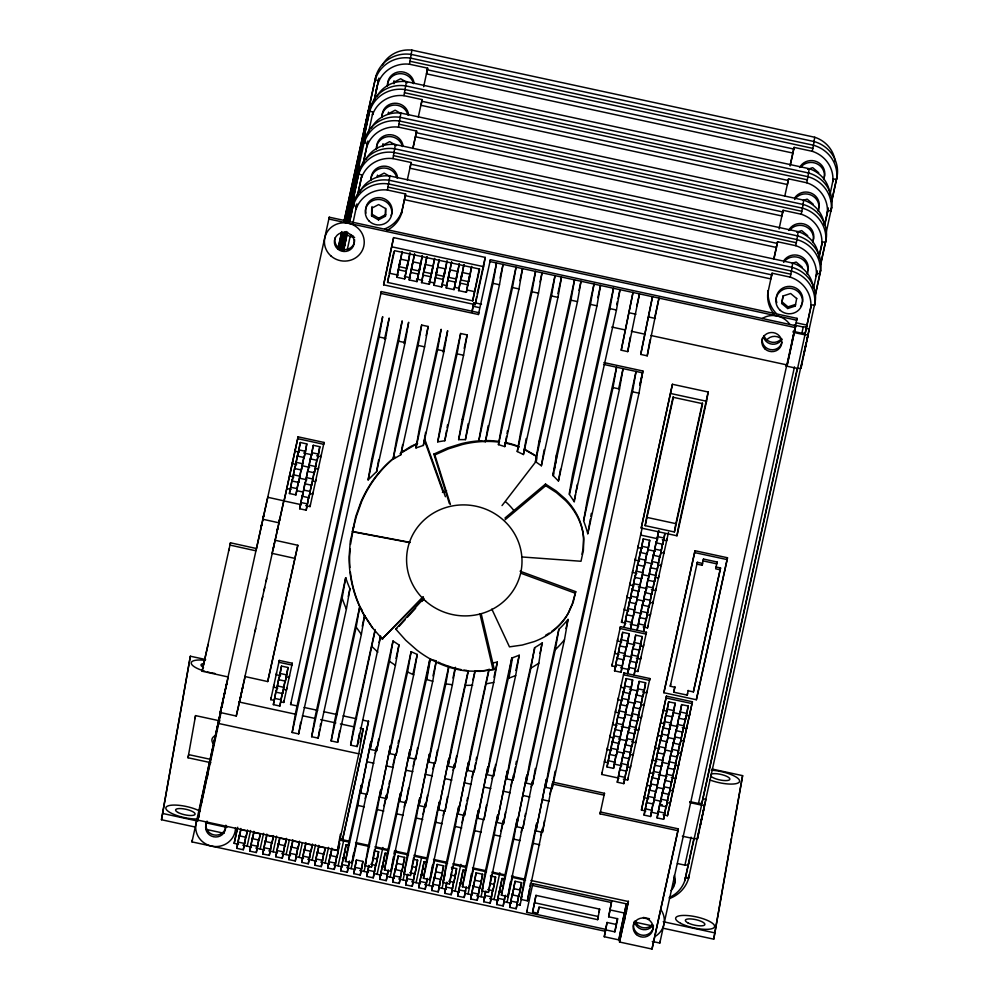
<?xml version="1.0" encoding="UTF-8"?>
<svg xmlns="http://www.w3.org/2000/svg" width="999" height="999" viewBox="0 0 999 999"><rect width="100%" height="100%" fill="white"/><g stroke="black" fill="none" stroke-linecap="round" stroke-linejoin="round"><path stroke-width="1.5" d="M371.628 215.884L371.715 208.229L378.646 204.558L385.514 208.554L385.427 216.209L378.484 219.88L371.628 215.884L372.003 206.568M382.979 146.716L383.004 143.644M385.427 216.209L385.789 208.416M393.981 83.791L394.018 80.732M350.199 549.013L349.6 556.743A127.672 119.868 -37.8 0 0 349.95 567.557M350.549 544.38L353.009 530.606M195.042 826.997L161.476 819.742L190.359 656.218L205.619 659.527M161.476 819.742L190.359 656.218M210.889 762.699L188.037 757.766L195.554 715.609L219.93 720.878M605.319 931.28L191.995 841.895L192.32 840.047M360.139 728.184L363.174 728.845L358.816 753.795L337.587 850.336L197.902 820.129L202.26 795.179M207.23 777.509L207.73 774.625M197.902 820.129L221.179 711.85M221.953 707.442L223.239 700.099M329.258 217.195L328.933 219.043L796.727 320.204L797.052 318.356L329.258 217.195L256.343 549.225M301.373 504.707L284.053 500.961L298.064 436.825L324.063 442.457L323.738 444.305L297.739 438.686L298.064 436.825M287.113 486.663L286.788 488.511L291.121 489.448M289.847 474.2L289.523 476.048L293.856 476.985M292.595 461.75L292.27 463.598L296.603 464.535M295.329 449.288L295.005 451.136L299.338 452.072M289.423 493.506L292.095 479.87L289.423 493.506L295.929 494.905L298.589 481.281L297.215 487.5M292.17 481.043L294.83 467.407L292.17 481.043L298.664 482.442L301.323 468.818L300.237 473.801M294.905 468.581L297.565 454.957L294.905 468.581L301.398 469.992L304.071 456.356M297.64 456.131L300.312 442.495L306.805 443.906L305.507 451.311L304.146 457.53L297.64 456.131L300.312 442.495M238.499 844.292L234.166 843.356L237.387 828.308M295.929 494.905L296.965 488.986M298.664 482.442L299.962 475.049M301.398 469.992L303.796 457.604M304.146 457.53L306.805 443.906M236.8 848.338L239.46 834.714L236.8 848.338L243.294 849.749L245.966 836.113L243.294 849.749M239.535 835.888L240.909 829.657L247.402 831.056L246.041 837.287L239.535 835.888L240.834 828.483M345.916 232.904L345.179 237.063L346.141 232.68M351.66 200.05L350.686 205.607L359.053 166.421L361.213 166.883M358.241 175.237L356.193 174.151L357.155 168.594L345.454 221.84M343.544 250.974L347.565 232.118M348.401 222.44L359.403 170.504A32.03 30.732 9.9 0 1 394.792 148.801L797.614 235.914A32.03 30.732 9.9 0 1 820.691 270.267L814.847 297.627M356.193 174.151L370.404 107.592A32.03 30.732 9.9 0 1 405.806 85.889L808.628 173.002A32.03 30.732 9.9 0 1 831.692 207.355L831.056 211.051L827.809 210.352L824.55 225.137M831.68 201.786L837.199 175.886A32.03 30.732 9.9 0 0 814.123 141.546L411.301 54.433A32.03 30.732 9.9 0 0 375.911 76.136L344.268 220.816M299.688 508.766L302.347 495.142L299.688 508.766L306.181 510.177L308.841 496.54L306.181 510.177M302.422 496.316L305.082 482.679L302.422 496.316L308.916 497.714L311.588 484.09L308.916 497.714M793.106 331.343L801.872 333.241L805.281 333.017L811.3 304.72L814.547 305.419L815.196 301.723A32.03 30.732 9.9 0 0 792.12 267.37L389.298 180.257A32.03 30.732 9.9 0 0 353.896 201.973L349.675 221.94M362.949 164.161L367.507 143.456L364.26 142.757L364.897 139.048A32.03 30.732 9.9 0 1 400.299 117.345L803.121 204.458A32.03 30.732 9.9 0 1 826.198 238.811L820.666 264.698M305.157 483.853L307.829 470.217L305.157 483.853L311.663 485.252L314.323 471.628L313.224 476.61M307.904 471.391L310.564 457.767L307.904 471.391L314.398 472.802L316.808 460.651M310.639 458.941L313.299 445.304L319.805 446.715L318.506 454.12L317.133 460.339L310.639 458.941L313.299 445.304M246.041 837.287L247.078 831.368M246.99 832.929L247.515 829.969M356.93 203.908L355.981 209.328A29.92 28.696 9.9 0 1 387.45 190.035L405.631 193.968L401.348 213.998A29.92 28.696 9.9 0 1 387.15 230.22M357.642 195.317L362 174.912L358.753 174.213A32.03 30.732 9.9 0 1 394.155 152.51L796.977 239.61A32.03 30.732 9.9 0 1 820.042 273.963L816.795 273.264L813.548 288.049M363.149 163.861L367.932 140.984M831.056 211.051A32.03 30.732 9.9 0 0 807.979 176.698L405.157 89.585A32.03 30.732 9.9 0 0 369.755 111.289L373.002 112L372.49 114.96A29.92 28.696 9.9 0 1 403.958 95.667L422.14 99.6L421.004 105.307L787.449 184.54L788.586 178.846L806.78 182.78A29.92 28.696 9.9 0 1 827.284 213.311L824.724 224.937M374.15 100.936L378.946 78.072M273.626 700.274L270.741 699.65L271.066 697.789M273.801 685.339L273.476 687.187L277.809 688.124M276.548 672.876L276.224 674.725L280.544 675.661M279.283 660.426L278.958 662.275L291.958 665.084L292.27 663.236L279.283 660.426L270.741 699.65M311.663 485.252L312.949 477.859M273.376 704.632L276.049 691.008L273.376 704.632L279.882 706.043L282.542 692.407L281.169 698.638M276.124 692.182L278.783 678.546L276.124 692.182L282.617 693.581L285.015 681.43M314.398 472.802L316.783 460.414M278.858 679.72L281.518 666.096L288.024 667.494L286.725 674.899L285.352 681.131L278.858 679.72L281.518 666.096M317.133 460.339L319.805 446.715M249.8 851.148L252.46 837.524L249.8 851.148L256.293 852.559L258.953 838.923L256.293 852.559M305.706 505.656L310.04 506.593L310.364 504.732M252.535 838.698L253.908 832.467L260.402 833.865L259.028 840.097L252.535 838.698L253.833 831.293M313.099 492.282L312.774 494.13L309.89 493.506M315.846 479.82L315.522 481.668L312.625 481.043M318.581 467.37L318.256 469.218L315.372 468.593M321.316 454.907L320.991 456.755L316.658 455.819M279.882 706.043L280.906 700.112M282.617 693.581L283.916 686.176M285.352 681.131L288.024 667.494M259.028 840.097L260.065 834.177M280.844 701.835L283.741 702.459L284.053 700.599M286.8 688.149L286.476 689.997L283.591 689.372M289.535 675.686L289.211 677.534L286.326 676.91M377.51 175.1L377.21 176.773L384.153 173.102L389.872 176.436M388.511 112.188L388.224 113.861L395.154 110.19L400.874 113.511M262.787 853.958L265.447 840.334L262.787 853.958L269.28 855.369L271.953 841.732L269.28 855.369M265.522 841.508L266.895 835.276L273.389 836.675L272.028 842.906L265.522 841.508L266.82 834.103M296.591 705.818L290.597 704.52L290.921 702.672M378.484 219.88L378.771 218.219L385.714 214.548M272.028 842.906L273.064 836.987M272.989 838.548L273.501 835.589M292.158 732.504L295.716 712.15L382.679 316.646L379.121 337L292.158 732.504L298.651 733.915L385.614 338.399L389.173 318.044L384.49 339.348M387.45 190.035L389.91 175.974L792.731 263.087A29.92 28.696 9.9 0 1 813.198 287.375M361.488 177.872A29.92 28.696 9.9 0 1 392.944 158.579L395.404 144.518L798.226 231.631A29.92 28.696 9.9 0 1 818.468 254.37M366.983 146.416A29.92 28.696 9.9 0 1 398.451 127.123L400.911 113.062L803.733 200.162A29.92 28.696 9.9 0 1 824.2 224.463M403.958 95.667L406.418 81.606L809.24 168.706A29.92 28.696 9.9 0 1 829.47 191.458M377.997 83.504A29.92 28.696 9.9 0 1 409.453 64.211L411.913 50.137L814.734 137.25A29.92 28.696 9.9 0 1 835.201 161.551M275.786 856.767L278.446 843.144L275.786 856.767L282.28 858.178L284.94 844.542L282.28 858.178M278.521 844.317L279.895 838.086L286.388 839.485L285.015 845.716L278.521 844.317L279.558 838.398M298.651 733.915L300.687 722.277M478.434 314.51L478.758 312.662L381.293 291.583L380.969 293.431L478.434 314.51L490.397 259.715L795.753 325.749L787.212 364.972L650.774 335.477M285.015 845.716L286.051 839.797M285.976 841.358L286.501 838.398M383.628 284.84L393.606 237.6L485.214 257.405L483.591 266.658L475.237 304.645L383.628 284.84L393.606 237.6M387.562 282.43L394.543 250.662L479.657 269.068L472.677 300.836L387.562 282.43L388.711 275.824M401.348 213.998L405.631 193.968M288.773 859.577L291.446 845.953L288.773 859.577L295.279 860.988L297.939 847.352L295.279 860.988M773.925 258.916L776.435 247.465L410.002 168.219L411.138 162.512L392.944 158.579M412.987 148.227L416.645 131.056L398.451 127.123M790.109 165.984L792.944 153.084L426.511 73.851L427.647 68.144L409.453 64.211M291.521 847.127L292.882 840.896L299.388 842.294L298.014 848.526L291.521 847.127L292.807 839.722M311.651 736.725L315.209 716.37L345.704 577.684L346.029 578.671A127.972 122.752 9.9 0 0 349.95 588.761L346.391 609.115L318.144 738.124L311.651 736.725L342.145 598.039L345.704 577.684M396.865 277.26L400.124 260.539L396.865 277.26L404.657 278.946L407.692 263.549M410.015 252.959L406.993 268.356L399.188 266.671L402.122 251.448M399.188 266.671L401.985 252.597M298.014 848.526L299.051 842.607M298.976 844.167L299.488 841.208M318.144 738.124L319.668 729.407M320.179 726.498L320.691 723.588M368.119 479.895L371.678 459.54L402.172 320.854L398.613 341.208L368.119 479.895L376.623 471.578L405.107 342.62L408.666 322.265L403.971 343.506M301.773 862.387L304.433 848.763L301.773 862.387L308.266 863.798L310.939 850.161L308.266 863.798M304.508 849.937L305.881 843.705L312.375 845.117L311.001 851.335L304.508 849.937L305.806 842.532M404.657 278.946L407.592 263.711M406.993 268.356L409.927 253.134M417.008 281.618L420.267 264.897L417.008 281.618L409.203 279.932L412.475 263.212M409.203 279.932L414.473 254.108M376.623 471.578L378.658 459.94M422.365 255.619L419.33 271.029L411.538 269.343L414.573 253.933M311.001 851.335L312.038 845.416M311.963 846.977L312.487 844.018M364.672 615.509L361.363 634.415L337.637 742.344L331.144 740.933L334.702 720.579L359.74 606.73L361.988 610.052M331.144 740.933L356.168 627.085L359.74 606.73M314.76 865.196L317.432 851.573L314.76 865.196L321.266 866.608L323.926 852.971L321.266 866.608M317.507 852.746L318.868 846.515L325.374 847.926L324.001 854.145L317.507 852.746L318.793 845.341M419.33 271.029L422.265 255.794M337.637 742.344L339.672 730.706M421.553 282.605L424.812 265.871L421.553 282.605L429.345 284.29L434.278 259.965M434.702 258.291L431.68 273.701L423.876 272.015L426.81 256.78M423.876 272.015L426.91 256.606M324.001 854.145L325.037 848.226M393.069 459.278L396.628 438.923L421.665 325.075L428.159 326.473L424.6 346.828L400.874 454.745L393.069 459.278L418.094 345.429L421.665 325.075M429.345 284.29L430.731 276.361M327.759 868.006L330.419 854.382L327.759 868.006L334.253 869.417L336.925 855.781L334.253 869.417M330.494 855.556L331.868 849.325L338.361 850.736L337 856.955L330.494 855.556L331.793 848.151M400.874 454.745L402.647 444.567M380.681 636.188L357.13 746.553L350.637 745.154L354.195 724.799L375.137 629.52M433.903 285.277L437.162 268.544L433.903 285.277L441.695 286.963L444.73 271.553M447.053 260.964L444.018 276.373L436.226 274.688L439.16 259.453M436.226 274.688L439.023 260.602M350.637 745.154L375.037 630.856M337.587 850.336L340.409 834.19M337 856.955L338.037 851.036M337.949 852.597L339.66 843.331L338.286 849.562M357.13 746.553L359.415 733.466M341.321 838.511L340.996 840.359L349.538 842.207M441.695 286.963L444.63 271.728M444.018 276.373L446.953 261.139M340.759 870.816L343.419 857.192L340.759 870.816L347.252 872.227L349.4 861.55M346.091 858.928L343.494 858.366L344.792 850.961L346.154 844.729L348.751 845.291M343.494 858.366L346.154 844.729M415.984 447.939L419.543 427.584L441.146 329.283L437.587 349.638L415.984 447.939L423.339 445.429L444.093 351.049L447.652 330.694L442.969 352.01M345.479 861.475L349.038 841.121L361.363 785.064L357.804 805.419L345.479 861.475L351.973 862.886L366.583 793.743M457.754 271.104L454.033 289.623L446.241 287.937L449.5 271.216M446.241 287.937L451.498 262.125M459.403 263.636L456.368 279.033L448.576 277.347L451.598 261.95M360.539 792.969L370.941 741.47L360.539 792.969L367.033 794.367L376.685 747.24M347.252 872.227L349.363 861.088M370.13 749.362L373.688 729.008L393.019 640.996L398.976 644.942L395.417 665.297L376.623 750.773L370.13 749.362L389.46 661.35L393.019 640.996M423.339 445.429L425.624 432.342M351.973 862.886L353.746 852.709M454.033 289.623L457.305 272.902M367.033 794.367L369.58 779.832M353.746 873.626L356.418 860.002L362.912 861.4L361.613 868.805L360.239 875.037L353.746 873.626L356.418 860.002M376.623 750.773L378.658 739.135M458.591 290.609L461.85 273.888L458.591 290.609L466.383 292.295L469.642 275.574L468.007 283.042M471.74 266.308L468.706 281.706L460.914 280.02L463.848 264.785M460.914 280.02L463.948 264.623M360.239 875.037L362.912 861.4M437.712 441.858L441.271 421.503L460.639 333.504L467.145 334.902L463.573 355.257L444.792 440.734L437.712 441.858L457.08 353.858L460.639 333.504M364.96 865.696L368.531 845.341L380.856 789.285L377.285 809.64L364.96 865.696L371.466 867.095L386.588 795.054M466.383 292.295L467.769 284.365M468.706 281.706L471.316 267.969M380.032 797.177L390.434 745.679L380.032 797.177L386.526 798.588L395.666 754.357M373.239 877.846L375.899 864.21L373.239 877.846L366.745 876.435L368.856 865.296M366.745 876.435L368.893 865.771M389.61 753.583L393.181 733.229L411.113 651.66L417.257 654.47L413.698 674.824L396.116 754.982L389.61 753.583L407.555 672.015L411.113 651.66M444.792 440.734L446.565 430.557M447.077 427.659L447.589 424.75M371.466 867.095L374.513 849.649M472.677 300.836L479.283 268.893M386.526 798.588L388.561 786.95M389.073 784.053L389.573 781.143M471.928 312.375L473.913 302.597L471.903 311.713M370.779 864.26L375.974 865.384L377.909 855.082L376.935 861.026M375.974 865.384L378.646 851.76L374.75 850.911M396.116 754.982L397.639 746.265M398.151 743.356L398.651 740.446M475.237 304.645L476.623 296.715M382.904 847.502L377.098 874.262M379.732 879.245L382.405 865.621L379.732 879.245L386.238 880.656L388.374 869.992M385.077 867.357L382.48 866.795L383.766 859.39L385.139 853.158L387.737 853.72M382.48 866.795L385.139 853.158M458.641 439.622L462.2 419.268L496.565 262.974L493.007 283.329L458.641 439.622L465.409 439.635L499.5 284.74L503.059 264.385L500.062 278.047M490.397 259.715L490.072 261.576L795.429 327.61M384.453 869.904L388.012 849.55L400.337 793.493L396.778 813.848L384.453 869.904L390.959 871.315L405.569 802.172M399.525 801.398L409.927 749.899L399.525 801.398L406.019 802.796L415.409 757.117M386.238 880.656L388.074 870.766M436.301 660.901L432.742 681.256L415.609 759.203L409.103 757.791L412.662 737.437L429.895 659.09L435.726 660.751M465.409 439.635L468.206 423.638M390.959 871.315L393.494 856.78M394.006 853.87L394.518 850.961L407.505 853.77L403.946 874.125L410.439 875.524L425.574 803.483M390.097 877.072L395.891 850.311M409.103 757.791L426.336 679.445L429.895 659.09M426.798 679.582L430.357 659.228M406.019 802.796L408.566 788.261M392.732 882.067L395.392 868.431L392.732 882.067L399.225 883.466L401.898 869.842L399.225 883.466M398.139 855.968L396.84 863.373L403.334 864.784L401.973 871.003L395.467 869.605L398.139 855.968L404.632 857.379L402.922 866.645M415.609 759.203L417.644 747.564M401.973 871.003L404.632 857.379M478.846 440.596L482.405 420.242L516.058 267.195L512.499 287.55L478.846 440.596L485.427 441.645L518.993 288.948L522.552 268.594L519.892 280.694M403.946 874.125L416.271 818.069L419.83 797.714L407.505 853.77M419.018 805.606L429.42 754.108L419.018 805.606L425.512 807.017L434.64 762.786M412.225 886.275L414.885 872.651L412.225 886.275L405.719 884.877L407.567 874.974M405.719 884.877L407.867 874.2M455.444 667.282L452.397 684.727L435.089 763.411L428.596 762.012L432.155 741.658L448.726 666.558M485.427 441.645L488.224 425.649M410.439 875.524L413.499 858.079M428.596 762.012L445.829 683.915L448.888 666.47M425.512 807.017L427.547 795.379M409.765 872.689L414.96 873.813L417.619 860.189L413.723 859.34M415.921 869.455L417.619 860.189M435.089 763.411L437.387 750.336M418.718 887.686L421.378 874.05L418.718 887.686L425.212 889.085L427.36 878.421M424.063 875.786L421.453 875.224L422.752 867.819L424.125 861.588L426.723 862.149M421.453 875.224L424.125 861.588M498.439 444.63L501.998 424.275L535.551 271.403L531.992 291.758L498.439 444.63L504.757 446.59L538.486 293.169L542.045 272.814L540.047 281.93M423.439 878.346L426.998 857.979L439.323 801.922L435.764 822.289L423.439 878.346L429.932 879.744L444.555 810.601M438.499 809.827L448.913 758.328L438.499 809.827L445.005 811.225L454.645 764.098M425.212 889.085L427.06 879.195M475.249 670.679L454.582 767.632L448.089 766.221L451.648 745.866L468.106 671.041M504.757 446.59L506.53 436.413M507.042 433.504L507.554 430.594M429.932 879.744L432.48 865.209M448.089 766.221L468.406 670.866M445.005 811.225L447.54 796.69M431.718 890.496L434.378 876.86L431.718 890.496L438.211 891.895L440.871 878.271L438.211 891.895M437.112 864.41L435.826 871.802L442.32 873.213L440.946 879.445L434.453 878.034L437.112 864.41L443.618 865.808L441.908 875.074M454.582 767.632L456.618 756.006M440.946 879.445L442.882 869.13M517.282 451.536L520.841 431.181L555.044 275.624L551.485 295.979L517.282 451.536L523.426 454.533L557.979 297.377L561.538 277.023L557.879 293.644M442.932 882.554L446.491 862.199L458.816 806.143L455.257 826.498L442.932 882.554L449.425 883.965L464.298 813.361M457.992 814.035L468.406 762.549L457.992 814.035L464.498 815.446L473.626 771.216M451.211 894.704L453.871 881.081L451.211 894.704L444.705 893.306L446.828 882.167M444.705 893.306L446.853 882.629M493.756 662.787L497.302 662.062L493.743 682.417L474.075 771.852L467.582 770.441L471.141 750.087L488.861 669.48M523.426 454.533L526.223 438.536M449.425 883.965L451.461 872.327M451.973 869.417L452.485 866.508M467.582 770.441L489.185 669.205M464.498 815.446L466.521 803.82M467.033 800.911L467.544 798.001M448.751 881.13L453.946 882.254L455.881 871.94M454.907 877.884L456.605 868.618L451.411 867.494M453.946 882.254L456.605 868.618M474.075 771.852L475.599 763.124M476.111 760.214L476.623 757.304M460.864 864.36L455.057 891.12M457.704 896.115L460.364 882.479L457.704 896.115L464.198 897.514L466.346 886.85M463.037 884.215L460.439 883.653L461.738 876.248L463.099 870.029L465.709 870.591M460.439 883.653L463.099 870.029M535.476 461.6L539.048 441.246L574.537 279.832L570.966 300.187L535.476 461.6L541.371 465.771L577.472 301.598L581.031 281.243L579.02 290.359M536.176 462.075L536.938 457.717M462.425 886.775L465.984 866.42L478.309 810.364L474.75 830.718L462.425 886.775L468.918 888.173L483.528 819.03M477.485 818.256L487.899 766.757L477.485 818.256L483.978 819.667L493.369 773.975M464.198 897.514L465.497 890.109M487.075 774.662L490.634 754.307L511.8 658.041L519.218 655.232L515.659 675.586L493.568 776.061L487.075 774.662L508.229 678.396L511.8 658.041M541.371 465.771L544.168 449.775M468.918 888.173L471.466 873.638M483.978 819.667L486.525 805.119M508.928 678.159L512.487 657.804M470.691 898.925L473.364 885.289L470.691 898.925L477.197 900.324L479.857 886.7L477.197 900.324M476.098 872.839L474.8 880.231L481.306 881.642L479.932 887.874L473.439 886.463L476.098 872.839L482.592 874.237L480.894 883.503M493.881 771.066L494.393 768.169M493.568 776.061L495.604 764.435M479.932 887.874L482.592 874.237M552.872 475.399L556.431 455.044L594.018 284.053L590.459 304.408L552.872 475.399L558.441 481.019L596.965 305.806L600.524 285.452L597.839 297.64M553.384 475.911L553.896 473.002M554.408 470.092L554.92 467.182M555.419 464.285L555.931 461.376M556.443 458.466L556.431 455.044M481.918 890.983L485.477 870.629L497.802 814.572L494.243 834.927L481.918 890.983L488.411 892.394L503.533 820.341M496.978 822.477L507.38 770.978L496.978 822.477L503.471 823.875L513.374 775.286M490.184 903.133L492.857 889.51L490.184 903.133L483.691 901.735L485.526 891.832M483.691 901.735L485.839 891.058M558.441 481.019L560.476 469.393M506.568 778.87L510.127 758.516L534.964 647.464A127.972 122.752 9.9 0 0 541.92 643.094L538.823 663.124L513.061 780.281L506.568 778.87L530.919 668.081L534.477 647.727M488.411 892.394L491.458 874.937M503.471 823.875L505.506 812.249M487.724 889.56L492.932 890.683L495.591 877.047L490.397 875.923M493.881 886.313L495.591 877.047M513.061 780.281L515.347 767.195M515.859 764.285L516.371 761.375M499.85 872.789L494.043 899.55M496.69 904.545L499.35 890.908L496.69 904.545L503.184 905.943L505.332 895.279M502.022 892.644L499.425 892.082L500.724 884.677L502.085 878.458L504.682 879.02M569.168 494.143L572.727 473.788L613.511 288.261L609.952 308.616L569.48 494.592A127.972 122.752 9.9 0 1 573.975 501.436L616.445 310.027L620.017 289.673L618.044 298.639M499.425 892.082L502.085 878.458M501.411 895.204L504.97 874.849L517.295 818.793L513.736 839.148L501.411 895.204L507.904 896.602L522.514 827.459M516.471 826.685L526.873 775.187L516.471 826.685L522.964 828.096L532.355 782.404M503.184 905.943L505.019 896.053M574.263 501.923L575.536 494.655M576.036 491.745L577.31 484.478M526.048 783.091L529.62 762.736L558.841 629.382A127.972 122.752 9.9 0 0 568.031 619.43L564.472 639.785L532.554 784.49L526.048 783.091L555.269 649.737L558.841 629.382M507.904 896.602L510.439 882.067M507.042 902.359L512.837 875.599M522.964 828.096L524.487 819.367M524.999 816.458L525.511 813.548M509.677 907.354L512.337 893.718L509.677 907.354L516.171 908.753L518.843 895.129L516.171 908.753M512.412 894.892L515.084 881.268L521.578 882.666L520.279 890.072L518.918 896.303L512.412 894.892L515.084 881.268M532.554 784.49L535.352 768.493M583.603 520.891L587.162 500.536L616.57 367.22L613.011 387.575L583.603 520.891A127.972 122.752 9.9 0 1 587.787 533.728L619.505 388.986L623.076 368.631L618.731 388.436M518.918 896.303L521.166 884.54M520.891 899.412L524.463 879.058L536.788 823.001L533.216 843.356L520.891 899.412L527.397 900.823L542.257 830.219M517.145 904.545L520.029 905.169L520.354 903.321M587.787 533.728L590.334 519.193M590.834 516.283L591.346 513.374M535.963 830.906L546.366 779.407L535.963 830.906L542.457 832.304L552.36 783.716M621.228 350.212L633.004 292.482L621.228 350.212L627.722 351.611L639.497 293.881L636.875 305.844M545.541 787.299L549.1 766.945L636.063 371.441L632.504 391.795L545.541 787.299L552.047 788.711L638.998 393.194L642.881 370.991L603.908 362.562M527.397 900.823L529.433 889.185M529.932 886.275L530.444 883.378M526.635 912.262L532.842 883.628L626.398 903.858L618.893 939.897L604.27 936.737L605.556 929.332L526.635 912.262L526.948 910.414M532.842 883.628L532.517 885.476L611.45 902.547L608.653 916.807L617.744 918.768L614.872 931.855L605.769 929.882L607.067 922.477L616.158 924.45L614.872 931.855M542.457 832.304L544.492 820.679M627.722 351.611L630.269 337.075M552.047 788.711L555.094 771.265M532.629 912.112L535.976 895.366L599.65 909.127L597.664 919.654L539.198 907.005L537.824 913.236L532.629 912.112L535.976 895.366M538.086 911.75L538.861 907.317M640.721 354.42L652.497 296.691L640.721 354.42L647.215 355.831L658.99 298.102L654.72 317.532M647.215 355.831L650.012 339.835M616.246 666.82L611.912 665.883L612.237 664.035M614.972 651.573L614.647 653.433L618.98 654.37M617.719 639.123L617.394 640.971L621.728 641.907M620.454 626.66L620.129 628.508L646.116 634.128L646.44 632.28L620.454 626.66L611.912 665.883M625.836 623.226L621.503 622.29L621.828 620.429M624.562 607.979L624.238 609.827L628.571 610.764M627.297 595.516L626.972 597.377L631.306 598.314M614.547 670.878L617.22 657.242L614.547 670.878L621.053 672.277L623.713 658.653L621.053 672.277M630.044 583.066L629.72 584.914L634.053 585.851M617.295 658.416L619.954 644.792L617.295 658.416L623.788 659.827L626.448 646.191L623.788 659.827M632.779 570.604L632.454 572.452L636.788 573.389M620.029 645.966L622.689 632.33L629.195 633.741L627.896 641.133L626.523 647.364L620.029 645.966L622.689 632.33M635.514 558.154L635.189 560.002L639.522 560.938M638.261 545.691L637.936 547.539L642.257 548.476M641.233 528.059L672.427 384.278L708.166 392.008L706.543 401.261L676.96 535.789L641.233 528.059L672.427 384.278M625.511 621.041L626.798 613.648L624.138 627.272L625.511 621.041L632.005 622.452L630.631 628.683L631.668 622.764M626.873 614.822L629.545 601.186L626.873 614.822L633.378 616.221L636.038 602.597L634.939 607.579M640.996 533.241L640.671 535.089L657.991 538.836M629.62 602.36L632.28 588.736L629.62 602.36L636.113 603.771L638.523 591.62M632.355 589.909L635.014 576.273L632.355 589.909L638.848 591.308L641.52 577.684L638.848 591.308M635.089 577.447L637.762 563.811L635.089 577.447L641.595 578.858L644.255 565.222L642.881 571.453M637.837 564.984L640.496 551.361L637.837 564.984L644.33 566.396L646.99 552.759L645.903 557.742M618.98 778.171L601.66 774.425L601.985 772.577M645.167 525.649L646.615 517.32L675.861 523.651L674.4 531.98L645.167 525.649L673.376 397.34L702.609 403.671L674.4 531.98M640.571 552.534L643.231 538.898L649.737 540.309L648.438 547.714L647.065 553.933L640.571 552.534L643.231 538.898M604.72 760.127L604.395 761.975L607.292 762.599M607.467 747.664L607.142 749.512L611.463 750.449M610.202 735.202L609.877 737.062L614.21 737.999M612.936 722.752L612.612 724.6L616.945 725.536M626.523 647.364L627.559 641.445M615.684 710.289L615.359 712.137L618.244 712.762M618.418 697.839L618.094 699.687L622.427 700.624M632.005 622.452L633.304 615.047L631.93 621.278M621.153 685.376L620.829 687.225L625.162 688.161M633.378 616.221L634.665 608.816M607.042 766.957L609.702 753.333L607.042 766.957L613.536 768.368L616.196 754.732L614.835 760.963M623.9 672.926L623.576 674.775L649.562 680.394L649.887 678.546L623.9 672.926L601.66 774.425M609.777 754.507L612.437 740.871L609.777 754.507L616.271 755.906L618.943 742.282L616.271 755.906M636.113 603.771L638.498 591.383M678.009 830.706L600.049 813.848L600.374 812L678.333 828.858L651.997 949.05L619.505 942.02L628.408 901.185M612.512 742.045L615.184 728.421L612.512 742.045L619.018 743.456L621.678 729.819L619.018 743.456M615.259 729.595L617.919 715.958L615.259 729.595L621.753 730.993L624.412 717.369L621.753 730.993M641.595 578.858L642.632 572.927M552.509 782.067L604.482 793.318L604.158 795.167L552.185 783.928M617.994 717.132L620.654 703.508L617.994 717.132L624.487 718.543L627.16 704.907L624.487 718.543M644.33 566.396L645.629 558.99M620.729 704.682L623.401 691.046L620.729 704.682L627.235 706.081L629.894 692.457L627.235 706.081M647.065 553.933L649.737 540.309M623.476 692.22L626.136 678.583L632.629 679.994L631.343 687.399L629.969 693.618L623.476 692.22L626.136 678.583M628.92 667.457L630.207 660.052L627.547 673.688L628.92 667.457L635.414 668.855L634.04 675.087L636.713 661.463L635.414 668.855M630.282 661.226L632.954 647.602L630.282 661.226L636.788 662.637L639.447 649L636.788 662.637M633.029 648.776L635.689 635.139L642.182 636.55L640.883 643.943L639.522 650.174L633.029 648.776L635.689 635.139M638.498 623.851L639.797 616.458L637.137 630.082L638.498 623.851L644.992 625.262L643.631 631.493L644.667 625.574M613.536 768.368L614.572 762.449M639.872 617.632L642.532 603.995L639.872 617.632L646.365 619.03L649.038 605.406L647.939 610.389M642.607 605.169L645.279 591.545L642.607 605.169L649.1 606.58L651.773 592.944M645.354 592.719L648.014 579.083L645.354 592.719L651.847 594.118L654.507 580.494L651.847 594.118M648.089 580.257L650.749 566.633L648.089 580.257L654.582 581.668L657.242 568.031L655.881 574.263M650.824 567.794L653.496 554.17L650.824 567.794L657.317 569.205L659.989 555.569L658.89 560.551M653.571 555.344L656.231 541.708L653.571 555.344L660.064 556.743L662.462 544.592M629.969 693.618L632.629 679.994M664.947 533.616L662.799 544.293L656.306 542.882L658.691 530.506M656.306 542.882L658.703 530.731M639.522 650.174L640.559 644.255M617.295 782.229L619.954 768.593L617.295 782.229L623.788 783.628L626.448 770.004L623.788 783.628M644.992 625.262L646.291 617.857L644.929 624.088M620.029 769.767L622.702 756.143L620.029 769.767L626.523 771.178L629.195 757.542L627.822 763.773M646.365 619.03L647.664 611.625M622.764 757.317L625.436 743.681L622.764 757.317L629.27 758.716L631.93 745.092M649.1 606.58L651.498 594.193M635.014 670.878L637.899 671.503L638.224 669.655M625.511 744.854L628.171 731.231L625.511 744.854L632.005 746.265L634.665 732.629L632.005 746.265M640.958 657.192L640.646 659.053L636.313 658.116M628.246 732.404L630.918 718.768L628.246 732.404L634.74 733.803L637.412 720.179L634.74 733.803M654.582 581.668L655.619 575.736M643.706 644.742L643.381 646.59L640.496 645.966M630.981 719.942L633.653 706.318L630.981 719.942L637.487 721.353L640.147 707.717L638.773 713.948M657.317 569.205L658.616 561.8M643.156 626.972L647.489 627.909L647.814 626.061M660.064 556.743L662.449 544.368M633.728 707.492L636.388 693.855L633.728 707.492L640.222 708.89L642.881 695.267L640.222 708.89M636.463 695.029L639.123 681.393L645.629 682.804L644.33 690.209L642.956 696.44L636.463 695.029L639.123 681.393M650.549 613.598L650.224 615.446L647.34 614.822M662.799 544.293L664.647 534.403M653.284 601.136L652.959 602.996L650.074 602.372M656.031 588.686L655.706 590.534L651.373 589.597M658.766 576.223L658.441 578.071L655.556 577.447M661.5 563.773L661.176 565.621L658.291 564.997M664.248 551.311L663.923 553.159L661.038 552.534M666.982 538.861L666.658 540.709L662.325 539.772M626.523 771.178L627.559 765.259M629.27 758.716L630.556 751.323M637.487 721.353L638.523 715.421M623.314 779.108L627.647 780.044L627.971 778.196M630.706 765.746L630.381 767.594L627.497 766.97M642.956 696.44L645.629 682.804M633.453 753.283L633.129 755.132L630.244 754.507M636.188 740.821L635.864 742.682L631.53 741.745M638.923 728.371L638.598 730.219L634.278 729.282M641.67 715.908L641.346 717.769L638.461 717.145M644.405 703.458L644.08 705.306L641.196 704.682M647.14 690.996L646.815 692.844L642.494 691.907M608.653 916.807L611.775 900.698M676.96 535.789L678.583 526.535M645.791 811.038L641.458 810.102L641.783 808.253L666.433 696.141L692.419 701.76L667.444 815.721L663.111 814.784M618.893 939.897L620.516 930.643M644.517 795.803L644.193 797.652L648.526 798.588M647.265 783.341L646.94 785.189L651.273 786.126M649.999 770.878L649.675 772.739L654.008 773.676M663.86 692.719L695.004 550.736L727.484 557.754L727.16 559.602L696.353 699.75L663.86 692.719L695.004 550.736M652.734 758.428L652.409 760.276L656.743 761.213M655.481 745.966L655.157 747.814L659.477 748.75M658.216 733.516L657.891 735.364L662.225 736.3M644.093 815.097L646.765 801.46L644.093 815.097L650.599 816.495L653.259 802.871L651.885 809.103M646.84 802.634L649.5 789.01L646.84 802.634L653.334 804.045L655.993 790.409L654.907 795.391M660.951 721.053L660.626 722.901L664.959 723.838M663.698 708.603L663.373 710.451L666.258 711.076M649.575 790.184L652.235 776.548L649.575 790.184L656.068 791.583L658.478 779.432M641.458 810.102L666.433 696.141M652.31 777.721L654.982 764.098L652.31 777.721L658.816 779.133L661.475 765.496L658.816 779.133M655.057 765.271L657.717 751.635L655.057 765.271L661.55 766.67L664.21 753.046L662.849 759.265M657.792 752.809L660.451 739.185L657.792 752.809L664.285 754.22L666.957 740.584L665.858 745.566M660.526 740.359L663.199 726.723L660.526 740.359L667.032 741.758L669.692 728.134M688.199 690.371L687.237 695.129L673.738 692.207L674.837 687.225L670.292 686.251L670.616 684.39M663.274 727.896L665.933 714.26L663.274 727.896L669.767 729.295L672.427 715.671L669.767 729.295M666.008 715.434L668.668 701.81L675.174 703.209L673.875 710.614L672.502 716.845L666.008 715.434L668.668 701.81M650.599 816.495L651.635 810.576M653.334 804.045L654.632 796.64M656.068 791.583L658.466 779.208M673.738 692.207L674.887 686.625M661.55 766.67L662.587 760.751M702.185 565.259L702.509 563.411L697.314 562.287L696.99 564.135L702.185 565.259L703.471 559.053L717.107 562L716.783 563.848L703.146 560.901L703.471 559.053M664.285 754.22L665.584 746.815M667.032 741.758L669.417 729.37M672.502 716.845L673.538 710.926M664.884 811.912L666.258 805.681L663.586 819.305L657.092 817.906L659.752 804.27L662.349 804.832M657.092 817.906L659.752 804.27M659.827 805.444L662.499 791.82L659.827 805.444L666.321 806.855L668.993 793.218L667.894 798.201M662.574 792.994L665.234 779.357L662.574 792.994L669.068 794.392L671.465 782.242M665.309 780.531L667.969 766.907L665.309 780.531L671.803 781.942L674.462 768.306L671.803 781.942M668.044 768.081L670.716 754.445L668.044 768.081L674.537 769.48L677.21 755.856L674.537 769.48M670.791 755.619L673.451 741.995L670.791 755.619L677.285 757.03L679.944 743.393L678.845 748.376M673.526 743.169L676.186 729.532L673.526 743.169L680.019 744.567L682.429 732.417M676.261 730.706L678.933 717.07L676.261 730.706L682.754 732.117L685.426 718.481L682.754 732.117M678.995 718.244L681.668 704.62L688.161 706.018L686.862 713.423L685.501 719.655L678.995 718.244L681.668 704.62M663.586 819.305L664.622 813.386M666.321 806.855L667.619 799.45M669.068 794.392L671.453 782.017M687.237 695.129L687.562 693.281M677.285 757.03L678.571 749.625M667.444 815.721L692.419 701.76M680.019 744.567L682.417 732.18M670.504 801.423L670.179 803.271L667.295 802.647M673.251 788.96L672.926 790.808L670.042 790.184M685.501 719.655L688.161 706.018M675.986 776.498L675.661 778.358L671.328 777.422M678.721 764.048L678.396 765.896L675.511 765.271M681.468 751.585L681.143 753.446L678.259 752.821M684.203 739.135L683.878 740.983L680.993 740.359M686.937 726.673L686.613 728.521L682.292 727.584M688.199 690.771L693.393 691.895L720.554 567.969L716.008 566.982M689.685 714.223L689.36 716.071L686.475 715.446M651.997 949.05L678.333 828.858M696.353 699.75L727.484 557.754M773.888 313.848A29.92 28.696 9.9 0 1 767.781 293.244L768.243 290.647A29.92 28.696 9.9 0 0 776.473 313.649M693.393 691.895L720.554 567.969M404.495 199.675L770.941 278.921L772.077 273.214L790.271 277.148A29.92 28.696 9.9 0 1 810.776 307.68L805.281 333.017M776.435 247.465L777.572 241.758L795.766 245.692A29.92 28.696 9.9 0 1 816.283 276.224L817.232 270.791M415.509 136.763L781.942 215.996L783.079 210.302L801.273 214.236A29.92 28.696 9.9 0 1 821.777 244.767L818.905 257.842M792.944 153.084L794.08 147.377L812.274 151.311A29.92 28.696 9.9 0 1 832.791 181.855L833.303 178.883L836.55 179.595A32.03 30.732 9.9 0 0 813.486 145.242L814.123 141.546M652.285 941.433L659.79 943.056L660.114 941.208M796.702 298.414L795.229 306.081L787.724 308.529L781.668 303.459L783.129 295.791M790.271 277.148L792.12 267.37M791.945 267.52L792.731 263.087M795.766 245.692L797.614 235.914M797.452 236.064L798.226 231.631M801.273 214.236L803.121 204.458M802.959 204.608L803.733 200.162M806.78 182.78L808.628 173.002M808.453 173.152L809.24 168.706M812.274 151.311L813.486 145.242L410.664 58.129A32.03 30.732 9.9 0 0 375.262 79.833L378.509 80.544L373.951 101.249M813.96 141.696L814.734 137.25M669.143 897.601A29.92 28.696 9.9 0 0 684.79 880.706L693.643 839.847M688.623 863.261L688.336 864.934L684.927 865.146L677.447 863.536M787.724 308.529L788.011 306.868L781.955 301.798M689.198 874.749L688.561 878.446A32.03 30.732 9.9 0 1 669.48 898.538M689.71 801.598L698.476 803.483L701.885 803.271L797.352 368.107M682.329 836.188L694.168 838.748L697.577 838.523L698.551 832.979M697.577 838.523L705.943 799.337L702.697 798.638M795.229 306.081L795.529 304.42L788.011 306.868M787.212 364.972L795.753 325.749M810.776 307.68L811.3 304.72M821.777 244.767L822.302 241.808L825.549 242.507A32.03 30.732 9.9 0 0 802.472 208.154L399.65 121.041A32.03 30.732 9.9 0 0 364.26 142.757M827.284 213.311L828.233 207.879M785.726 365.934L797.564 368.494L800.973 368.281L801.947 362.724M803.621 355.057L804.907 349.837M800.973 368.281L809.34 329.096L806.093 328.384M663.386 928.283L713.736 939.16L731.368 838.373M731.905 835.326L742.619 775.649L712.112 769.055M713.736 939.16L742.619 775.649M781.668 303.459L783.129 295.954L790.646 293.506L796.702 298.576M803.72 354.57L804.37 351.336M807.567 337.25L806.692 341.533M700.599 823.426L700.149 825.898L700.649 823.9M348.376 221.091L351.96 204.957L348.439 221.628M700.774 822.564L702.472 814.572M343.294 250.524L346.453 236.413L343.868 248.926M804.595 350.274L806.38 341.983M806.455 342.657L805.157 348.688M225 691.133C221.766 706.031 229.071 672.589 225.836 687.474M261.85 523.501L260.839 528.159L261.95 523.201M262.7 519.842L263.711 515.184L262.587 520.142M365.871 123.102L368.469 110.577L364.26 130.07L365.622 124.251M241.908 691.021C245.13 676.123 237.837 709.565 241.059 694.68L245.342 675.824M277.909 527.047L276.898 531.705L278.022 526.748M278.758 523.389L279.77 518.731L278.659 523.688M360.377 154.558L362.962 142.083L358.753 161.526L360.115 155.707M354.87 186.014L357.455 173.489L353.246 192.982L354.62 187.163M409.702 542.594L352.41 531.743L355.744 516.52L360.939 501.923A127.672 119.043 64.5 0 1 393.469 458.241M352.41 531.743L356.381 516.346L361.576 501.748A127.672 119.043 64.5 0 1 395.279 457.117M348.289 596.353L349.95 588.761M412.949 674.125L417.257 654.47M670.292 686.251L697.314 562.287M228.059 676.947L202.098 671.216L230.482 542.807L256.456 548.538M194.867 718.718L195.554 715.609M188.037 757.766L188.724 754.645L210.052 759.252M241.333 694.08L236.251 716.033L220.192 712.487L267.769 497.277L283.828 500.824L275.125 540.384M191.995 841.895L228.284 676.847M338.374 246.828L341.733 231.581M344.081 220.916L375.911 76.136M338.249 248.189L341.583 232.979M236.251 716.033L283.828 500.824M255.045 631.518L255.707 628.483M262.063 599.575L262.737 596.54M264.086 590.609L264.735 587.412M266.096 581.48L266.745 578.284M273.114 549.525L274.438 543.306M339.573 247.802L342.932 232.567M345.279 221.89L370.404 107.592M284.053 500.961L297.739 438.686M339.435 249.226L343.107 232.492M340.771 248.776L344.63 232.005M346.803 221.341L364.897 139.048M375.811 92.083L377.147 85.976M341.97 249.762L345.666 232.992M348.339 220.804L359.403 170.504M342.145 249.762L346.154 231.518M368.456 132.705L373.002 112M343.169 250.737L347.19 232.442M349.538 221.778L353.896 201.973M357.442 195.617L362 174.912M352.784 223.863L356.493 206.368L353.246 205.669A32.03 30.732 9.9 0 1 388.648 183.966L791.47 271.066A32.03 30.732 9.9 0 1 814.547 305.419M347.265 249.675L350.162 236.513L347.078 234.89M244.992 676.548L267.707 681.568L297.827 545.279L275.1 540.259L272.078 553.359L294.792 558.366M297.827 545.279L267.707 681.568M234.166 843.356L237.712 827.234M310.04 506.593L324.063 442.457M247.153 846.165L250.599 830.506M284.178 684.939L285.002 681.193M283.741 702.459L292.27 663.236M423.676 86.738L427.647 68.144M418.306 117.033L422.14 99.6M290.597 704.52L381.293 291.583M412.812 148.501L416.645 131.056M260.152 848.975L263.599 833.316M407.305 179.957L411.138 162.512M393.831 251.998L389.185 273.177L398.301 275.15M273.139 851.785L276.586 836.126M286.139 854.595L289.273 840.359M299.138 857.404L302.26 843.168M430.969 275.037L432.617 267.557M362.25 626.211L364.598 615.571M426.148 335.602L428.159 326.473M312.125 860.214L315.572 844.555M325.125 863.024L328.559 847.364M457.979 269.78L459.303 263.811M379.096 642.482L380.432 636.388M360.189 742.419L363.174 728.845M368.544 721.041L342.532 839.722L368.556 721.378L362.562 720.079M338.112 865.833L343.594 840.921M365.197 798.588L365.859 795.566M375.137 753.358L376.436 747.464M396.004 658.441L398.976 644.942M464.173 348.401L467.145 334.902M477.185 293.881L485.214 257.405M351.111 868.643L356.593 843.73L369.58 846.54M364.098 871.453L366.034 862.661M384.016 805.843L386.351 795.229M393.007 764.959L395.279 754.632M378.234 853.633L378.646 851.76M404.17 807.03L405.507 800.961M413.149 766.221L414.772 758.84M433.004 675.886L435.976 662.399M395.467 869.605L396.84 863.373M403.084 879.882L404.97 871.34M423.002 814.272L425.337 803.658M432.967 768.955L434.253 763.061M452.959 677.996L454.957 668.918M414.96 873.813L416.333 867.594L412.437 866.745M416.084 882.691L421.553 857.779M443.156 815.459L443.818 812.424M453.096 770.229L454.395 764.322M472.977 679.857L474.612 672.364M429.071 885.501L434.553 860.589L447.552 863.398M434.453 878.034L435.826 871.802M443.206 867.681L443.618 865.808M442.07 888.311L443.943 879.769M444.567 876.922L445.204 874.075M461.988 822.701L464.31 812.1M471.94 777.384L473.239 771.49M493.968 677.222L497.302 662.062M492.082 778.658L492.732 775.699M515.871 670.454L519.218 655.232M468.056 893.93L473.538 869.018L486.525 871.827M473.439 886.463L474.8 880.231M481.056 896.74L482.929 888.198M500.961 831.131L503.296 820.529M510.926 785.813L512.225 779.919M540.034 653.421L542.382 642.769M616.72 304.62L617.382 301.623M492.932 890.683L494.293 884.452L490.397 883.603M581.955 554.208L583.154 548.788L583.541 537.999A127.672 84.703 -10 0 0 565.284 498.888L556.168 490.959L545.504 484.053L504.945 518.056M521.128 832.317L521.79 829.282M531.068 787.087L532.367 781.181M566.008 628.571L568.031 619.43M520.204 888.898L521.578 882.666M520.029 905.169L521.915 896.627M639.872 384.69L642.881 370.991M540.946 835.014L542.282 828.958M549.912 794.255L551.211 788.348M639.884 385.015L642.557 372.839L603.583 364.41M621.503 622.29L642.207 527.697M646.952 515.809L673.164 396.566M627.822 639.959L629.195 633.741M600.049 813.848L604.482 793.318M640.821 642.769L642.182 636.55M637.899 671.503L646.44 632.28M647.489 627.909L668.481 532.405M675.861 523.651L702.409 402.884M678.908 525.024L708.166 392.008M630.831 750.074L631.655 746.34M627.647 780.044L649.887 678.546M598.963 912.249L599.65 909.127M597.664 919.654L598.351 916.533L534.677 902.771M605.556 929.332L607.067 922.477M604.27 936.737L605.769 929.882M616.158 924.45L617.469 918.531M620.841 929.157L626.398 903.858M790.246 164.823L794.08 147.377M619.505 942.02L628.408 901.535L530.956 880.469M784.752 196.279L788.586 178.846M779.108 228.896L783.079 210.302M673.801 709.44L675.174 703.209M773.738 259.191L777.572 241.758M767.781 293.244L772.077 273.214M717.107 562L715.684 568.831L720.229 569.817M659.79 943.056L797.052 318.356M829.907 194.93L833.303 178.883M684.927 865.146L691.083 837.125M698.476 803.483L794.48 366.87M801.872 333.241L803.246 327.01L806.655 326.785M819.043 256.593L822.302 241.808M831.505 201.798L837.199 175.886M825.674 234.777L831.692 207.355M684.79 880.706L694.168 838.373M701.885 803.271L797.552 368.169M694.168 838.748L701.56 805.119L704.982 804.894M797.564 368.494L804.957 334.865L808.366 334.64M820.841 263.187L826.198 238.811M814.66 297.702L820.691 270.267M702.272 815.309L688.561 878.446L685.302 877.746M702.946 812.262L704.283 806.168M704.957 803.121L806.143 342.869M806.618 340.896L815.196 301.723M702.984 812.237L703.458 810.139M202.098 671.216L208.104 644.492M806.855 339.885L807.529 336.938M700.836 823.089L704.357 806.418L703.845 808.428M220.192 712.487L225.275 690.546M520.092 571.203L575.711 591.658L572.302 603.871L567.919 613.786A127.672 85.527 33.3 0 1 534.065 641.633L522.252 645.042L509.465 646.865L491.833 609.09M575.711 591.658L573.151 602.459L568.768 612.375A127.672 85.527 33.3 0 1 551.548 631.48M230.482 542.807L229.832 545.054L255.794 550.786M228.596 550.761L229.096 549.063M502.022 505.581L535.963 461.513M481.181 613.636L494.268 669.305L480.219 671.365L467.132 671.016A127.672 103.109 78.6 0 1 416.745 649.974L405.719 640.259L395.716 629.045L423.801 598.438M399.001 626.398L405.244 619.592M407.317 617.32L415.646 608.254M421.89 601.448L423.963 599.188M371.678 459.54L372.39 458.778M423.002 596.815L382.155 638.935L423.464 597.227M505.182 519.705L545.741 485.701L545.504 484.053M538.823 663.124L538.361 663.448A127.972 122.752 9.9 0 1 531.406 667.819L530.919 668.081M400.736 452.909L410.839 446.441L417.619 443.319M400.112 453.546L416.908 443.768M393.718 82.393L400.661 78.734L407.517 82.73M382.717 145.317L389.66 141.646L396.516 145.642M449.425 503.658L433.853 454.095L447.465 447.989L461.376 443.656A127.672 101.461 -54.9 0 1 481.493 440.696M433.853 454.095L434.84 454.945L448.451 448.838L462.362 444.518A127.672 101.461 -54.9 0 1 499.063 442.145M515.659 675.586L508.229 678.396M807.654 169.306L812.662 167.67L818.705 172.74M803.396 200.349L807.155 199.138L813.211 204.196M796.64 232.218L801.66 230.594L807.704 235.664M792.394 263.274L796.153 262.05L802.197 267.12M395.716 629.045L396.915 628.658M493.743 682.417L486.638 683.753M494.268 669.305L481.431 670.978L475.611 670.829M472.702 685.227L465.859 685.401M462.2 419.268L463.399 419.255M522.252 556.992L580.993 561.263L583.391 550.437L583.778 539.647A127.672 84.703 -10 0 0 565.521 500.536L556.418 492.607L545.741 485.701M452.397 684.727L445.829 683.915M353.047 531.568L410.339 542.42M409.977 61.251L812.799 148.351M427.36 69.805L793.793 149.051M404.47 92.707L807.292 179.808M421.853 101.261L788.286 180.507M370.055 103.509L372.227 103.971M398.963 124.163L801.785 211.276M416.346 132.717L782.791 211.963M364.548 134.965L366.72 135.427M393.469 155.619L796.29 242.732M410.851 164.173L777.284 243.419M387.962 187.075L790.783 274.188M405.344 195.642L771.777 274.875M353.546 197.877L355.719 198.351M796.328 322.827L806.942 325.125M794.28 325.075L803.246 327.01M350.162 236.513L354.595 237.475M793.119 332.305L804.957 334.865M391.983 246.84L483.591 266.658M400.836 259.203L408.628 260.889M413.174 261.875L420.979 263.561M425.524 264.535L433.316 266.221M437.874 267.208L445.666 268.893M450.212 269.88L458.004 271.566M462.562 272.552L470.354 274.238M493.007 283.329L499.5 284.74M512.499 287.55L518.993 288.948M531.992 291.758L538.486 293.169M551.485 295.979L557.979 297.377M570.966 300.187L577.472 301.598M590.459 304.408L596.965 305.806M609.952 308.616L616.445 310.027M629.445 312.837L635.938 314.235M648.938 317.045L655.431 318.456M398.501 269.792L406.306 271.478M410.851 272.452L418.643 274.138M423.201 275.125L430.994 276.81M435.539 277.797L443.331 279.483M447.889 280.469L455.681 282.155M460.227 283.142L468.032 284.827M404.383 276.461L410.452 277.772M416.533 279.096L422.614 280.407M428.696 281.718L434.777 283.042M442.37 284.678L446.94 285.664M454.533 287.312L459.09 288.299M466.695 289.935L474.288 291.583M611.8 327.035L624.787 329.857M631.293 331.256L644.28 334.066M475.424 302.922L481.493 304.233M473.264 306.293L479.333 307.605M670.804 393.531L706.543 401.261M379.121 337L385.614 338.399M398.613 341.208L405.107 342.62M418.094 345.429L424.6 346.828M437.587 349.638L444.093 351.049M457.08 353.858L463.573 355.257M613.011 387.575L619.505 388.986M632.504 391.795L638.998 393.194M299.013 449.9L305.507 451.311M312.013 452.709L318.506 454.12M303.671 453.009L312.337 454.882M657.667 536.663L664.173 538.061M296.278 462.362L302.772 463.761M309.265 465.172L315.771 466.57M302.372 465.784L309.59 467.345M694.68 552.584L727.16 559.602M641.945 546.303L648.438 547.714M654.932 549.113L661.425 550.524M648.039 549.725L655.257 551.286M293.531 474.812L300.037 476.223M306.531 477.622L313.024 479.033M299.638 478.234L306.855 479.795M639.198 558.766L645.704 560.164M652.197 561.575L658.691 562.974M645.304 562.187L652.522 563.748M290.796 487.275L297.29 488.673M303.796 490.084L310.289 491.483M296.89 490.696L302.672 491.945M636.463 571.216L642.956 572.627M649.462 574.025L655.956 575.436M642.557 574.637L648.339 575.886M301.049 502.534L307.555 503.946M633.728 583.678L640.222 585.077M646.715 586.488L653.209 587.887M638.373 586.788L647.04 588.661M630.981 596.128L637.487 597.539M643.98 598.938L650.474 600.349M637.087 599.562L644.305 601.123M628.246 608.591L634.74 609.989M641.246 611.4L647.739 612.799M634.34 612.012L641.558 613.573M630.157 624.163L638.823 626.036M621.403 639.735L627.896 641.133M634.39 642.544L640.883 643.943M627.497 643.156L634.715 644.717M618.656 652.185L625.162 653.596M631.655 654.994L638.149 656.405M623.314 655.307L631.98 657.18M615.921 664.647L622.414 666.046M620.579 667.757L629.233 669.63M624.837 685.988L631.343 687.399M637.837 688.798L644.33 690.209M629.495 689.098L638.161 690.971M666.108 697.989L692.095 703.608M622.102 698.451L628.596 699.849M635.089 701.261L641.595 702.659M667.382 709.215L673.875 710.614M680.369 712.025L686.862 713.423M628.196 701.872L635.414 703.433M673.476 712.637L679.245 713.885M619.368 710.901L625.861 712.312M632.355 713.711L638.848 715.122M664.635 721.665L671.141 723.076M677.634 724.475L684.128 725.886M625.461 714.322L632.679 715.896M669.293 724.774L677.959 726.648M616.62 723.363L623.126 724.762M629.62 726.173L636.113 727.572M661.9 734.128L668.393 735.526M674.887 736.937L681.393 738.336M621.278 726.473L629.944 728.346M667.994 737.549L675.212 739.11M613.886 735.813L620.379 737.225M626.873 738.623L633.378 740.034M659.165 746.578L665.659 747.989M672.152 749.387L678.646 750.798M618.543 738.935L627.197 740.808M665.259 749.999L672.477 751.573M280.232 673.488L286.725 674.899M611.151 748.276L617.644 749.675M624.138 751.086L630.631 752.497M656.418 759.04L662.924 760.439M669.417 761.85L675.911 763.248M617.245 751.698L624.462 753.258M662.524 762.462L668.294 763.711M277.485 685.951L283.991 687.349M608.403 760.739L614.909 762.137M621.403 763.548L627.896 764.947M653.683 771.49L660.177 772.901M666.683 774.3L673.176 775.711M614.51 764.16L621.728 765.721M658.341 774.612L666.995 776.485M274.75 698.401L281.243 699.812M304.083 707.442L317.582 710.351M323.576 711.65L337.075 714.572M343.069 715.871L356.568 718.781M618.668 775.998L625.162 777.409M650.948 783.953L657.442 785.351M663.935 786.762L670.429 788.174M657.042 787.374L664.26 788.935M238.674 701.922L296.378 714.397M302.447 715.709L314.598 718.343M320.667 719.655L335.851 722.939M340.409 723.925L354.071 726.872M689.722 802.559L701.56 805.119M648.201 796.415L654.707 797.814M661.201 799.225L667.694 800.624M654.308 799.837L661.525 801.398M645.466 808.865L651.96 810.276M658.466 811.675L664.959 813.086M651.56 812.287L657.342 813.536M219.131 723.588L358.816 753.795M367.382 761.825L373.888 763.224M386.875 766.033L393.369 767.444M406.368 770.254L412.862 771.653M425.861 774.475L432.355 775.873M445.354 778.683L451.848 780.094M464.847 782.904L471.341 784.302M484.328 787.112L490.834 788.523M503.821 791.333L510.327 792.731M523.314 795.541L529.807 796.952M542.807 799.762L549.3 801.161M357.804 805.419L364.298 806.83M377.285 809.64L383.791 811.038M396.778 813.848L403.284 815.259M416.271 818.069L422.764 819.467M435.764 822.289L442.257 823.688M455.257 826.498L461.75 827.909M474.75 830.718L481.243 832.117M494.243 834.927L500.736 836.338M513.736 839.148L520.229 840.546M533.216 843.356L539.722 844.767M339.535 839.073L349.038 841.121M355.532 842.532L368.531 845.341M375.025 846.74L388.012 849.55M414.011 855.169L426.998 857.979M433.491 859.39L446.491 862.199M452.984 863.611L465.984 866.42M472.477 867.819L485.477 870.629M491.97 872.04L504.97 874.849M511.463 876.248L524.463 879.058M375.524 847.826L388.349 850.599M395.567 852.159L408.566 854.969M414.335 856.218L427.335 859.028M453.321 864.647L466.321 867.457M492.307 873.076L505.294 875.886M512.512 877.447L525.511 880.256M344.867 852.135L347.465 852.696M373.451 858.316L377.347 859.165M383.841 860.564L386.438 861.126M422.827 868.993L425.424 869.555M451.411 875.174L455.307 876.023M461.813 877.422L464.41 877.984M500.799 885.851L503.396 886.413M513.786 888.66L520.279 890.072M610.152 909.952L624.787 913.111M162.849 813.511L197.939 821.103M205.569 822.751L226.923 827.372M643.406 917.432L649.5 918.755M663.236 921.715L715.109 932.941M205.719 829.307L224.026 833.266M634.402 922.015L651.186 925.636M238.174 842.107L244.668 843.518M251.161 844.917L257.667 846.328M264.161 847.726L270.654 849.138M277.148 850.549L283.654 851.947M290.147 853.358L296.641 854.757M303.147 856.168L309.64 857.567M316.134 858.978L322.627 860.376M329.133 861.787L335.627 863.186M342.12 864.597L348.626 865.996M355.12 867.407L361.613 868.805M368.107 870.216L374.613 871.615M381.106 873.026L387.6 874.425M394.106 875.836L400.599 877.234M407.093 878.645L413.586 880.044M420.092 881.455L426.585 882.854M433.079 884.265L439.585 885.663M446.078 887.075L452.572 888.473M459.065 889.884L465.571 891.283M472.065 892.694L478.558 894.093M485.064 895.504L491.558 896.902M498.051 898.313L504.545 899.712M511.051 901.123L517.544 902.522M242.819 845.229L251.486 847.102M255.819 848.039L264.485 849.912M268.818 850.848L277.472 852.721M281.805 853.658L290.472 855.531M296.241 856.78L303.459 858.341M307.792 859.277L316.458 861.15M320.791 862.087L329.458 863.96M333.778 864.897L342.445 866.77M346.778 867.706L355.444 869.58M359.777 870.516L368.431 872.389M374.213 873.638L381.431 875.199M387.2 876.448L394.418 878.009M398.751 878.945L407.417 880.818M411.75 881.755L420.417 883.628M424.737 884.565L433.404 886.438M439.185 887.686L446.403 889.247M452.172 890.496L459.39 892.057M465.172 893.306L472.39 894.867M476.723 895.803L485.389 897.676M489.71 898.613L498.376 900.486M504.158 901.735L511.376 903.296M262.687 519.218L278.746 522.764M432.742 681.256L426.336 679.445M520.704 573.151L574.85 593.069M519.13 446.84L515.184 445.154A127.672 101.461 -54.9 0 0 505.357 442.495M524.388 449.075L536.6 456.231M518.806 447.127L516.171 446.004A127.672 101.461 -54.9 0 0 504.907 443.057M524.063 449.375L536.401 456.331M413.698 674.824L407.555 672.015M363.586 140.509L365.646 141.596M352.572 203.434L354.633 204.52M350.487 234.665L353.571 236.288M371.915 214.223L378.771 218.219M395.417 665.297L389.46 661.35M539.048 441.246L539.735 441.72M377.884 652.172L372.24 646.852M353.971 526.023L350.337 540.871L349.138 556.331A127.672 119.868 -37.8 0 0 363.973 614.997L372.265 627.597L382.617 639.348M361.363 634.415L356.168 627.085M372.727 628.009L364.423 615.409A127.672 119.868 -37.8 0 1 350.387 572.152M445.417 496.715L425.05 440.01L424.4 440.184L442.694 491.071M342.145 598.039L342.457 599.025A127.972 122.752 9.9 0 0 346.391 609.115M434.84 454.945L450.412 504.507M479.97 614.01L493.056 669.692M652.135 924.799A9.978 9.565 9.9 0 1 635.264 921.153M782.017 339.123A9.978 9.565 9.9 0 1 763.661 337.525M780.868 339.323A9.978 9.565 9.9 0 1 763.985 335.664M235.514 827.909A19.943 19.131 9.9 0 1 209.603 845.604A19.943 19.131 9.9 0 1 199.163 816.383M651.81 926.647A9.978 9.565 9.9 0 1 634.939 923.001M354.595 239.71A9.978 9.565 9.9 0 1 343.881 249.625A9.978 9.565 9.9 0 1 334.902 237.987M661.088 909.927A19.943 19.131 9.9 0 1 655.282 936.35M624.512 920.916A19.943 19.131 9.9 0 1 626.635 911.25M225.861 825.186A9.978 9.565 9.9 0 1 213.861 834.914A9.978 9.565 9.9 0 1 207.043 821.116M792.619 338.886A19.943 19.131 9.9 0 1 791.92 341.296M762.249 318.481A19.943 19.131 9.9 0 1 789.822 324.438M793.044 335.152A19.943 19.131 9.9 0 1 792.844 337.662M225.537 827.035A9.978 9.565 9.9 0 1 213.536 836.762A9.978 9.565 9.9 0 1 206.718 822.964M781.905 342.332A9.978 9.565 9.9 0 1 770.104 349.563A9.978 9.565 9.9 0 1 762.412 338.124M564.472 639.785A127.972 122.752 9.9 0 1 555.269 649.737M653.383 925.324A9.978 9.565 9.9 0 1 641.383 935.052A9.978 9.565 9.9 0 1 634.552 921.253M442.42 492.432A57.792 55.444 9.9 0 1 446.578 490.759M505.919 502.035A57.792 55.444 9.9 0 1 514.01 510.751M549.213 633.079A127.672 85.527 33.3 0 1 545.566 635.302M466.883 670.466A127.672 103.109 78.6 0 1 463.961 670.067M461.038 669.567A127.672 103.109 78.6 0 1 442.307 663.91M440.896 663.311A127.672 103.109 78.6 0 1 438.086 662.037M484.552 440.596A127.672 101.461 -54.9 0 1 499.55 441.483M359.603 192.37A29.92 28.696 9.9 0 1 389.91 175.974M673.988 877.209A13.299 12.75 9.9 0 1 671.053 890.559M776.797 302.709A13.299 12.75 9.9 0 1 789.759 286.401A13.299 12.75 9.9 0 1 802.06 303.521M801.41 304.982A13.299 12.75 9.9 0 1 800.586 306.368M688.661 876.435A32.03 30.732 9.9 0 1 688.011 878.084M365.971 213.137A13.299 12.75 9.9 0 1 379.982 197.665A13.299 12.75 9.9 0 1 391.146 215.459M674.313 875.361A13.299 12.75 9.9 0 1 673.388 886.188M766.32 340.522A9.978 9.565 9.9 0 1 781.58 339.161M401.798 211.413A29.92 28.696 9.9 0 1 384.665 228.921M365.821 159.515A29.92 28.696 9.9 0 1 395.404 144.518M371.116 178.484A13.299 12.75 9.9 0 1 383.816 166.146A13.299 12.75 9.9 0 1 397.602 177.735M370.791 180.332A13.299 12.75 9.9 0 1 396.99 177.997M818.693 255.919A29.92 28.696 9.9 0 1 818.843 257.48M807.554 272.053A13.299 12.75 9.9 0 1 806.917 273.526M783.94 260.514A13.299 12.75 9.9 0 1 808.004 270.517M783.616 262.362A13.299 12.75 9.9 0 1 807.229 273.913M371.316 128.059A29.92 28.696 9.9 0 1 400.911 113.062M376.698 148.626A13.299 12.75 9.9 0 1 388.486 134.74A13.299 12.75 9.9 0 1 403.097 146.279M376.298 148.876A13.299 12.75 9.9 0 1 402.497 146.541M788.611 230.432A13.299 12.75 9.9 0 1 805.644 224.538A13.299 12.75 9.9 0 1 813.061 240.597M790.122 229.633A13.299 12.75 9.9 0 1 812.736 242.445M376.823 96.603A29.92 28.696 9.9 0 1 406.418 81.606M382.118 115.572A13.299 12.75 9.9 0 1 394.817 103.234A13.299 12.75 9.9 0 1 408.603 114.823M381.793 117.42A13.299 12.75 9.9 0 1 408.004 115.085M829.707 193.007A29.92 28.696 9.9 0 1 829.844 194.568M818.568 209.141A13.299 12.75 9.9 0 1 817.919 210.614M794.942 197.59A13.299 12.75 9.9 0 1 819.005 207.605M794.617 199.45A13.299 12.75 9.9 0 1 818.243 210.989M382.33 65.147A29.92 28.696 9.9 0 1 411.913 50.137M387.699 85.714A13.299 12.75 9.9 0 1 399.488 71.828A13.299 12.75 9.9 0 1 414.11 83.367M387.3 85.964A13.299 12.75 9.9 0 1 413.499 83.629M799.612 167.52A13.299 12.75 9.9 0 1 816.645 161.626A13.299 12.75 9.9 0 1 824.063 177.685M801.123 166.721A13.299 12.75 9.9 0 1 823.738 179.533M711.201 770.204A19.943 5.632 12.4 0 1 739.597 781.33A19.943 5.632 12.4 0 1 709.527 779.819M214.847 673.413A19.943 5.632 12.4 0 1 211.039 672.777M209.765 672.514A19.943 5.632 12.4 0 1 207.23 671.915M204.758 671.241A19.943 5.632 12.4 0 1 191.221 662.936A19.943 5.632 12.4 0 1 205.394 660.351M197.153 819.005A19.943 5.632 12.4 0 1 170.155 812.587A19.943 5.632 12.4 0 1 172.69 805.107A19.943 5.632 12.4 0 1 199.825 811.101M212.987 743.356A49.863 14.073 12.4 0 1 214.248 736.176M710.826 774.362A9.978 2.81 12.4 0 1 726.098 776.048A9.978 2.81 12.4 0 1 725.299 780.594A9.978 2.81 12.4 0 1 710.576 775.798M203.509 667.432A9.978 2.81 12.4 0 1 204.196 663.511M204.171 786.712L201.136 804.045L221.266 708.965L204.171 786.712M337.674 248.976A9.978 9.565 9.9 0 0 354.071 244.056A9.978 9.565 9.9 0 0 341.221 232.804A9.978 9.565 9.9 0 0 337.674 248.976M331.019 256.019A19.943 19.131 9.9 0 0 363.811 246.154A19.943 19.131 9.9 0 0 338.137 223.651A19.943 19.131 9.9 0 0 331.019 256.019M765.184 349.113A9.978 9.565 9.9 0 0 781.58 344.18A9.978 9.565 9.9 0 0 768.743 332.929A9.978 9.565 9.9 0 0 765.184 349.113M636.463 934.589A9.978 9.565 9.9 0 0 652.859 929.657A9.978 9.565 9.9 0 0 640.009 918.406A9.978 9.565 9.9 0 0 636.463 934.589M425.736 601.186A57.792 55.444 9.9 0 0 520.766 572.614A57.792 55.444 9.9 0 0 446.353 507.405A57.792 55.444 9.9 0 0 425.736 601.186M780.319 310.402A13.299 12.75 9.9 0 0 802.185 303.833A13.299 12.75 9.9 0 0 785.064 288.823A13.299 12.75 9.9 0 0 780.319 310.402M369.093 221.041A13.299 12.75 9.9 0 0 391.358 215.809A13.299 12.75 9.9 0 0 375.249 199.812A13.299 12.75 9.9 0 0 369.093 221.041M680.656 923.326A19.943 5.632 12.4 0 0 713.698 927.884A19.943 5.632 12.4 0 0 691.021 915.933A19.943 5.632 12.4 0 0 680.656 923.326M687.886 922.851A9.978 2.81 12.4 0 0 704.42 925.136A9.978 2.81 12.4 0 0 693.069 919.155A9.978 2.81 12.4 0 0 687.886 922.851M178.122 812.512A9.978 2.81 12.4 0 0 194.643 814.797A9.978 2.81 12.4 0 0 183.304 808.815A9.978 2.81 12.4 0 0 178.122 812.512"/></g></svg>
